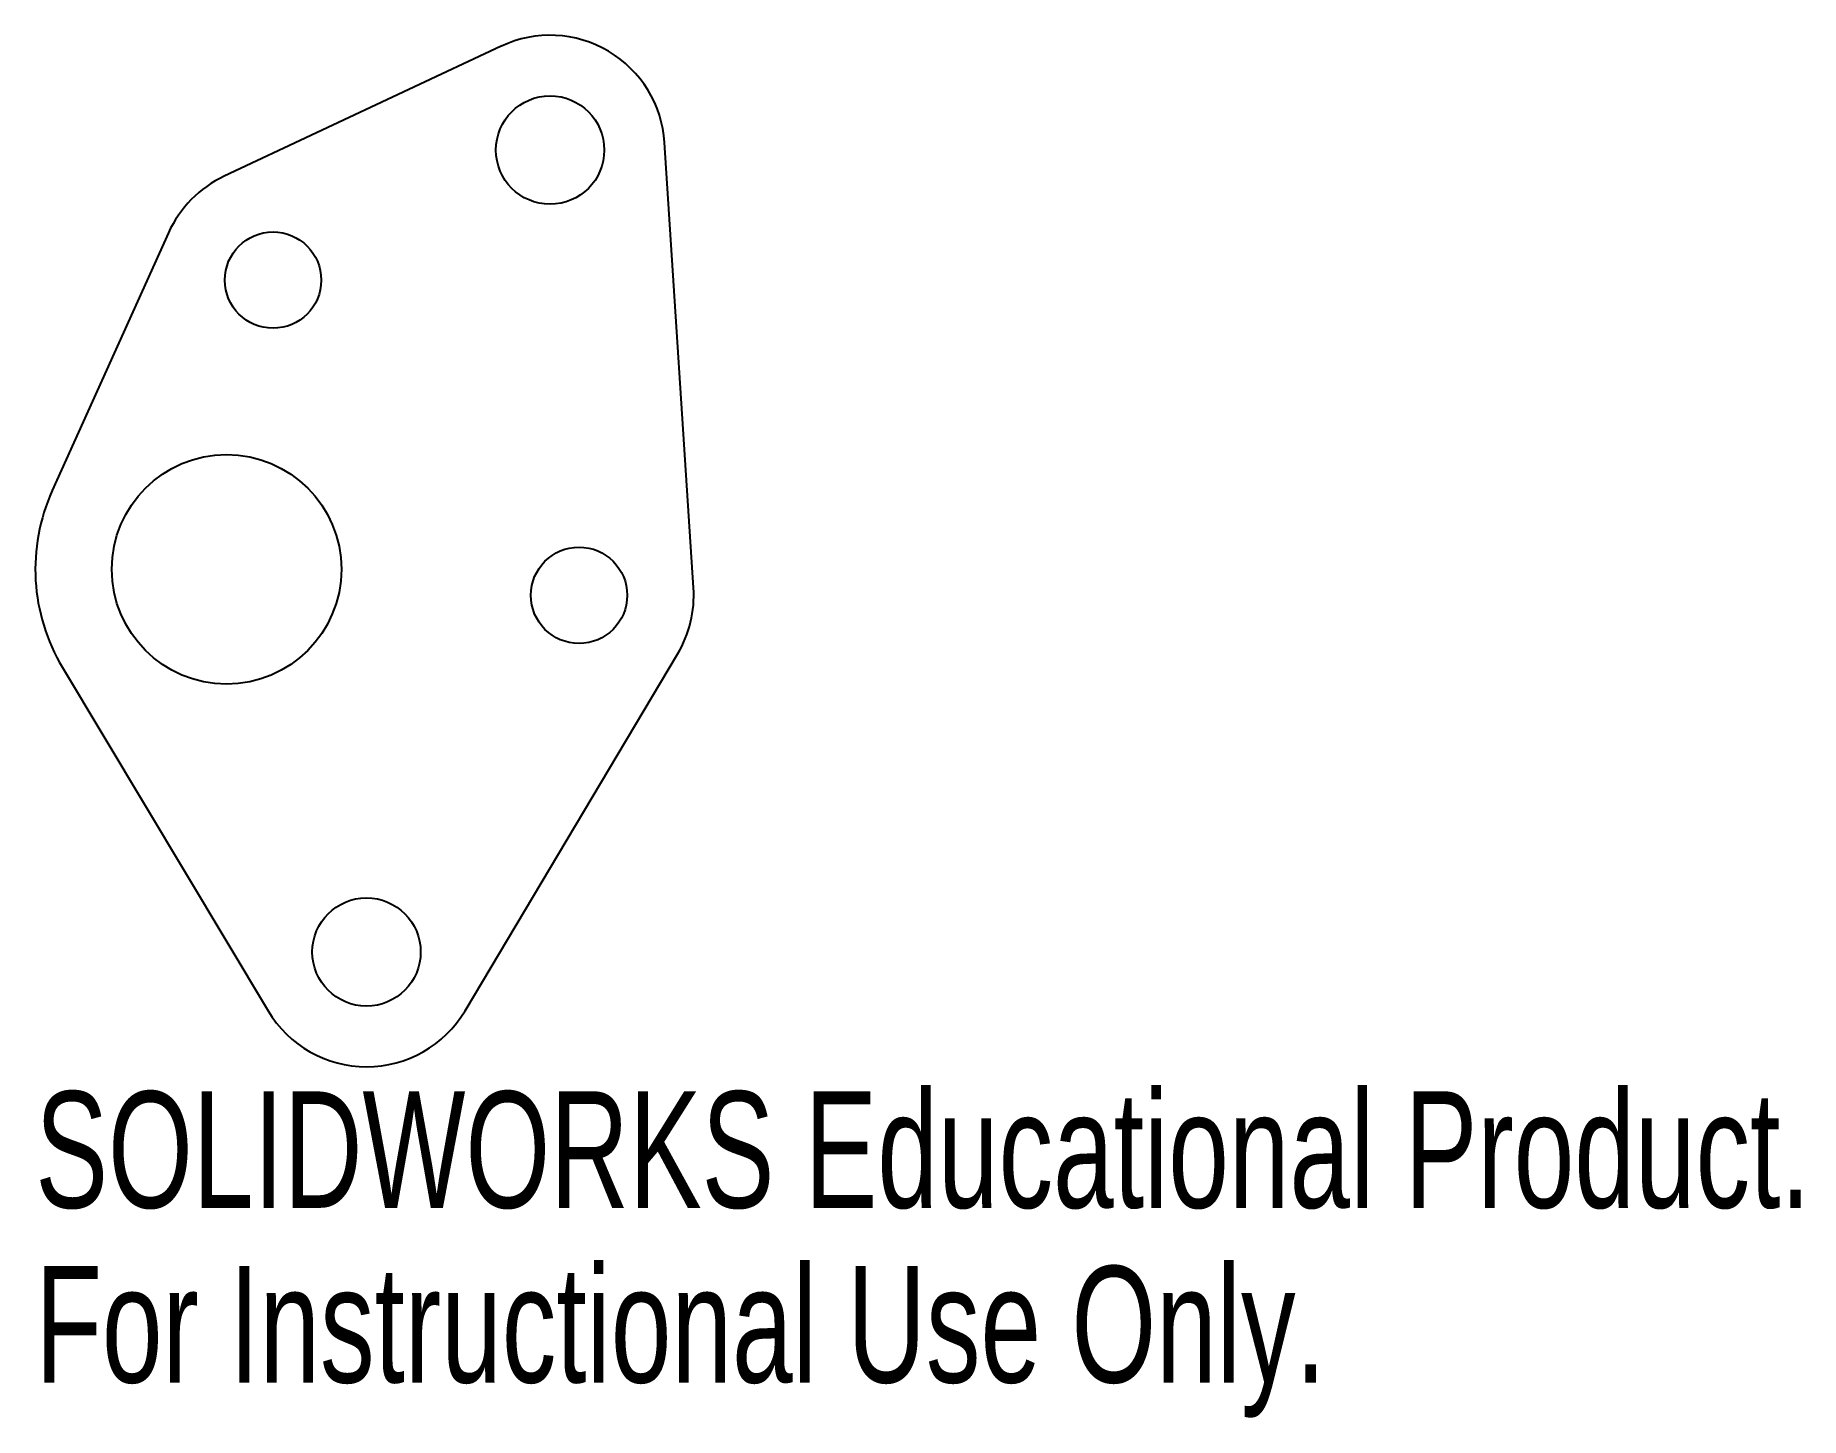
# Model space of a CAD drawing. Header units: inches. Extents: x -7.2 to -4.31, y -2.15 to 0.11.
import ezdxf

# ---------------------------------------------------------------- set-up
doc = ezdxf.new("R2010")
doc.units = ezdxf.units.IN
doc.header["$MEASUREMENT"] = 0
doc.styles.add('SLDTEXTSTYLE0', font='TXT', dxfattribs={"width": 0.7})

msp = doc.modelspace()

# ---------------------------------------------------------------- linework, layer by layer
at = {"color": 7, "linetype": 'Continuous', "lineweight": 25}
for p, q in [((-6.435, 0.0921), (-6.8876, -0.1203)), ((-6.1209, -0.7928), (-6.1682, -0.0655)), ((-6.9789, -0.2129), (-7.1688, -0.634)), ((-7.1521, -0.923), (-6.8162, -1.484)), ((-6.4943, -1.4837), (-6.1469, -0.901))]:
    msp.add_line(p, q, dxfattribs=at)
for centre, radius in [((-6.3553, -0.0776), 0.0885), ((-6.808, -0.29), 0.0787), ((-6.8839, -0.7625), 0.1875), ((-6.308, -0.805), 0.0787), ((-6.6553, -1.3877), 0.0885)]:
    msp.add_circle(centre, radius, dxfattribs=at)
for centre, radius, start, end in [((-6.3553, -0.0776), 0.1875, 3.7244, 115.1362), ((-6.808, -0.29), 0.1875, 115.1362, 155.7237), ((-6.8839, -0.7625), 0.3125, 155.7237, 210.9084), ((-6.308, -0.805), 0.1875, 329.2008, 3.7244), ((-6.6553, -1.3877), 0.1875, 210.9084, 329.2008)]:
    msp.add_arc(centre, radius, start, end, dxfattribs=at)

# ---------------------------------------------------------------- texts
at = {"color": 7, "linetype": 'Continuous', "char_height": 0.1903, "attachment_point": 1, "style": 'SLDTEXTSTYLE0'}
for s, insert in [('SOLIDWORKS Educational Product.', (-7.1964, -1.6154)), ('For Instructional Use Only.', (-7.1964, -1.9008))]:
    msp.add_mtext(s, dxfattribs=dict(at, insert=insert))

doc.saveas('drawing.dxf')
